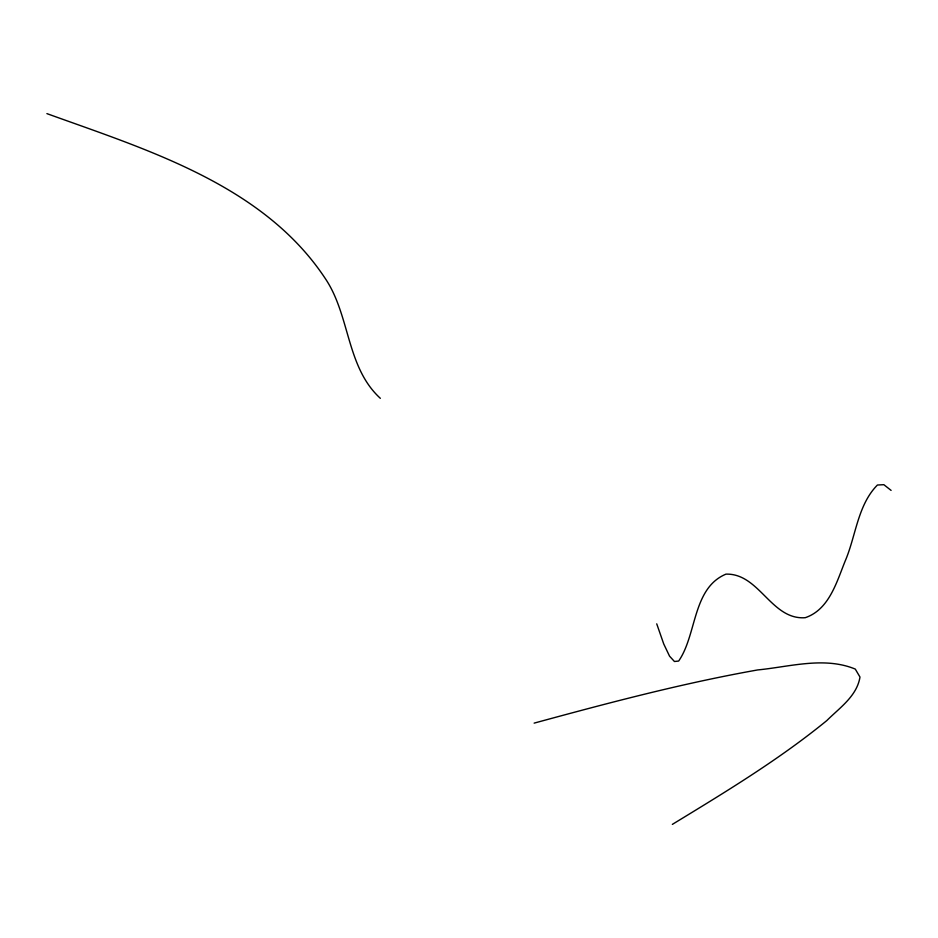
<?xml version="1.0" encoding="UTF-8"?>
<svg xmlns="http://www.w3.org/2000/svg" width="938" height="938" viewBox="0 0 938 938"><rect width="100%" height="100%" fill="white"/><g stroke="black" fill="none" stroke-linecap="round" stroke-linejoin="round"><path stroke-width="1.41" d="M672.347 824.385C725.309 792.094 778.669 759.886 826.824 720.572C839.58 707.827 856.945 696.125 859.982 677.048L855.28 669.087C824.314 656.283 789.644 666.824 757.716 669.931C682.231 683.321 608.059 703.008 534.132 723.128M46.9 113.615C146.926 149.775 263.238 184.833 325.169 278.363C350.273 315.356 346.122 367.063 380.347 398.322M891.1 490.398L883.854 484.688L877.429 485.016C857.613 505.007 855.925 536.02 845.173 561.041C836.637 582.099 829.169 609.594 805.261 617.696C771.165 620.206 759.475 573.165 725.953 574.138C692.338 588.185 696.946 634.78 678.643 661.056L674.445 661.501L669.556 656.166L663.741 643.972L656.729 623.84"/></g></svg>
